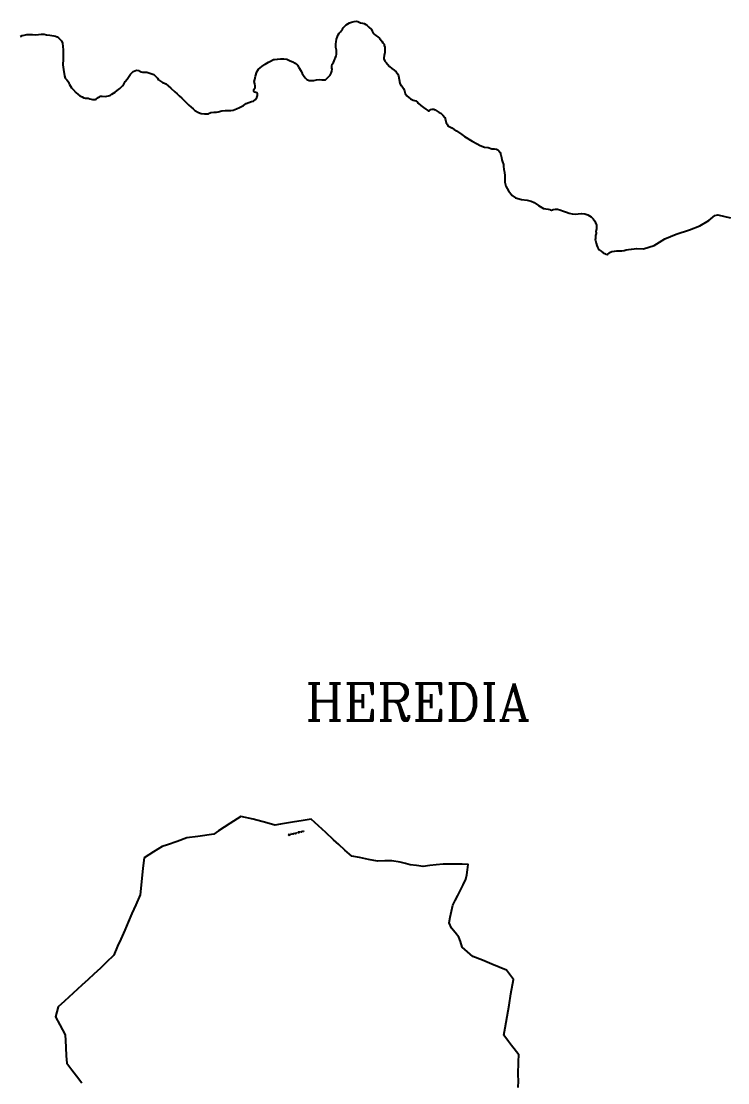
# Model space of a CAD drawing. Extents: x 283583 to 658922, y 889284 to 1241133.
# Drawn here: x 483771 to 512294, y 1150531 to 1193395 of the extents above; entities that cross this region are included whole.
import ezdxf
from ezdxf.enums import TextEntityAlignment as Align

# ---------------------------------------------------------------- set-up
doc = ezdxf.new("R2010")
doc.units = 0
doc.header["$MEASUREMENT"] = 0
for name, color, linetype in [('230 kV', 14, 'Continuous'), ('Circuito', 40, 'Continuous'), ('HEREDIA', 7, 'Continuous'), ('NPROVINCIA', 40, 'Continuous')]:
    doc.layers.add(name, color=color, linetype=linetype)
doc.styles.add('COMPLEX', font='COMPLEX', dxfattribs={"height": 0.2})

msp = doc.modelspace()

# ---------------------------------------------------------------- linework, layer by layer
at = {"layer": '230 kV'}
msp.add_lwpolyline([(503839, 1150343), (503842, 1150607), (503839, 1150853), (503847, 1151393), (503853, 1151653), (503668, 1151895), (503563, 1152036), (503438, 1152202), (503257, 1152449), (503311, 1152746), (503388, 1153206), (503465, 1153660), (503542, 1154118), (503640, 1154698), (503368, 1155081), (502768, 1155323), (502388, 1155477), (502000, 1155634), (501781, 1155822), (501571, 1156004), (501502, 1156230), (501442, 1156410), (501294, 1156595), (501137, 1156779), (501046, 1156994), (501093, 1157219), (501143, 1157459), (501192, 1157697), (501292, 1157896), (501391, 1158092), (501503, 1158312), (501615, 1158530), (501726, 1158750), (501758, 1158931), (501788, 1159128), (501819, 1159349), (501577, 1159352), (501330, 1159354), (501066, 1159353), (500799, 1159355), (500525, 1159327), (500272, 1159298), (499993, 1159264), (499725, 1159303), (499472, 1159334), (499287, 1159385), (499069, 1159438), (498738, 1159499), (498451, 1159488), (498160, 1159477), (497795, 1159550), (497423, 1159625), (497119, 1159687), (496832, 1159921), (496589, 1160147), (496380, 1160344), (496070, 1160633), (495774, 1160910), (495482, 1161180), (495159, 1161127), (494723, 1161050), (494237, 1160967), (494007, 1160927), (493685, 1161023), (493132, 1161178), (492639, 1161287), (492199, 1161003), (491732, 1160700), (491541, 1160576), (490900, 1160482), (490461, 1160416), (490071, 1160278), (489681, 1160142), (489465, 1160074), (489109, 1159850), (488728, 1159610), (488683, 1159198), (488654, 1158916), (488569, 1158126), (488392, 1157718), (488236, 1157360), (488088, 1157020), (487947, 1156695), (487788, 1156330), (487663, 1156043), (487508, 1155686), (487202, 1155382), (486966, 1155159), (486702, 1154911), (486469, 1154698), (486224, 1154475), (485864, 1154148), (485513, 1153830), (485261, 1153600), (485158, 1153195), (485325, 1152877), (485540, 1152473), (485554, 1152235), (485571, 1151951), (485591, 1151619), (485608, 1151326), (485816, 1151052), (485998, 1150814), (486211, 1150525)], dxfattribs=at)
at = {"layer": 'HEREDIA', "color": 241}
msp.add_lwpolyline([(483745, 1192775), (483814, 1192819), (483887, 1192838), (483995, 1192863), (484221, 1192862), (484367, 1192852), (484475, 1192862), (484573, 1192867), (484691, 1192867), (484798, 1192847), (484926, 1192827), (485092, 1192812), (485151, 1192798), (485220, 1192768), (485278, 1192724), (485332, 1192675), (485401, 1192597), (485440, 1192504), (485459, 1192234), (485469, 1192058), (485464, 1191857), (485449, 1191637), (485473, 1191441), (485517, 1191196), (485551, 1191098), (485615, 1191024), (485668, 1190960), (485698, 1190926), (485698, 1190892), (485717, 1190838), (485805, 1190710), (485874, 1190642), (485976, 1190524), (486065, 1190441), (486138, 1190387), (486226, 1190338), (486295, 1190308), (486348, 1190289), (486476, 1190288), (486544, 1190264), (486652, 1190239), (486750, 1190234), (486794, 1190254), (486882, 1190313), (486927, 1190347), (486966, 1190371), (487039, 1190371), (487157, 1190361), (487294, 1190381), (487367, 1190395), (487431, 1190444), (487559, 1190527), (487647, 1190596), (487750, 1190679), (487858, 1190787), (487912, 1190860), (487970, 1190958), (488044, 1191051), (488181, 1191256), (488230, 1191315), (488294, 1191359), (488353, 1191398), (488426, 1191418), (488513, 1191407), (488536, 1191386), (488609, 1191357), (488667, 1191342), (488843, 1191342), (488960, 1191303), (489120, 1191244), (489208, 1191166), (489276, 1191098), (489315, 1191035), (489388, 1190971), (489471, 1190922), (489559, 1190898), (489607, 1190869), (489700, 1190791), (489812, 1190693), (489977, 1190542), (490065, 1190459), (490143, 1190386), (490255, 1190283), (490333, 1190205), (490421, 1190132), (490542, 1190005), (490635, 1189922), (490713, 1189854), (490781, 1189795), (490932, 1189707), (491034, 1189673), (491175, 1189653), (491327, 1189653), (491370, 1189678), (491429, 1189712), (491541, 1189721), (491653, 1189726), (491721, 1189741), (491868, 1189779), (491999, 1189789), (492107, 1189784), (492238, 1189784), (492331, 1189808), (492458, 1189857), (492584, 1189910), (492750, 1189988), (492857, 1190071), (492960, 1190114), (493067, 1190148), (493145, 1190173), (493223, 1190236), (493277, 1190314), (493311, 1190392), (493311, 1190460), (493287, 1190499), (493204, 1190533), (493160, 1190558), (493155, 1190592), (493160, 1190641), (493189, 1190680), (493214, 1190723), (493219, 1190782), (493195, 1190865), (493180, 1190967), (493195, 1191040), (493229, 1191172), (493283, 1191347), (493351, 1191454), (493483, 1191571), (493615, 1191659), (493756, 1191741), (493829, 1191785), (493961, 1191844), (493993, 1191850), (494115, 1191866), (494242, 1191876), (494374, 1191876), (494490, 1191860), (494627, 1191802), (494733, 1191749), (494828, 1191696), (494923, 1191617), (494981, 1191522), (495071, 1191384), (495118, 1191289), (495166, 1191204), (495240, 1191114), (495303, 1191046), (495398, 1191008), (495588, 1191008), (495694, 1191029), (495826, 1191040), (495911, 1191034), (496011, 1191024), (496059, 1191034), (496106, 1191082), (496159, 1191140), (496239, 1191219), (496281, 1191304), (496313, 1191377), (496323, 1191457), (496308, 1191499), (496308, 1191578), (496329, 1191658), (496377, 1191731), (496430, 1191869), (496445, 1191911), (496482, 1191985), (496504, 1192070), (496504, 1192138), (496493, 1192223), (496478, 1192334), (496478, 1192477), (496483, 1192561), (496494, 1192667), (496536, 1192778), (496568, 1192846), (496605, 1192910), (496658, 1192973), (496695, 1193026), (496737, 1193079), (496774, 1193132), (496822, 1193184), (496885, 1193248), (496954, 1193295), (497018, 1193332), (497102, 1193364), (497213, 1193385), (497303, 1193395), (497361, 1193390), (497409, 1193363), (497472, 1193337), (497546, 1193321), (497620, 1193300), (497683, 1193268), (497731, 1193220), (497800, 1193162), (497916, 1193067), (497942, 1192998), (497974, 1192914), (498016, 1192871), (498090, 1192818), (498164, 1192771), (498233, 1192718), (498259, 1192675), (498291, 1192617), (498333, 1192586), (498370, 1192522), (498417, 1192469), (498428, 1192416), (498449, 1192342), (498454, 1192247), (498454, 1192126), (498427, 1192015), (498406, 1191920), (498411, 1191877), (498448, 1191787), (498506, 1191724), (498564, 1191666), (498644, 1191571), (498739, 1191481), (498828, 1191422), (498908, 1191348), (498976, 1191258), (499008, 1191184), (499055, 1190899), (499102, 1190804), (499150, 1190756), (499197, 1190682), (499240, 1190587), (499277, 1190471), (499340, 1190381), (499414, 1190312), (499488, 1190264), (499588, 1190211), (499699, 1190180), (499766, 1190122), (499789, 1190087), (499903, 1189996), (500017, 1189911), (500102, 1189842), (500188, 1189789), (500198, 1189779), (500221, 1189772), (500255, 1189794), (500304, 1189832), (500357, 1189847), (500433, 1189840), (500485, 1189813), (500557, 1189760), (500640, 1189711), (500709, 1189688), (500796, 1189601), (500867, 1189506), (500905, 1189415), (500931, 1189294), (500962, 1189234), (500996, 1189177), (501045, 1189143), (501098, 1189116), (501151, 1189093), (501253, 1189021), (501347, 1188968), (501555, 1188821), (501665, 1188741), (501975, 1188559), (502179, 1188441), (502300, 1188373), (502470, 1188316), (502618, 1188290), (502765, 1188248), (502871, 1188244), (502955, 1188229), (503011, 1188202), (503057, 1188157), (503102, 1188092), (503136, 1187998), (503155, 1187899), (503174, 1187793), (503204, 1187714), (503234, 1187608), (503239, 1187597), (503244, 1187547), (503254, 1187414), (503276, 1187307), (503297, 1187146), (503297, 1186895), (503339, 1186734), (503441, 1186542), (503585, 1186365), (503724, 1186269), (503970, 1186199), (504200, 1186166), (504355, 1186129), (504478, 1186075), (504654, 1185952), (504852, 1185840), (505039, 1185813), (505110, 1185790), (505123, 1185785), (505151, 1185775), (505170, 1185771), (505188, 1185769), (505196, 1185770), (505209, 1185776), (505216, 1185780), (505247, 1185792), (505321, 1185801), (505423, 1185807), (505512, 1185779), (505664, 1185723), (505778, 1185683), (505886, 1185643), (506012, 1185621), (506142, 1185605), (506259, 1185615), (506395, 1185633), (506525, 1185617), (506651, 1185574), (506784, 1185503), (506858, 1185416), (506926, 1185327), (506960, 1185256), (506974, 1185210), (506982, 1185199), (506995, 1185165), (506995, 1185105), (506993, 1185012), (506972, 1184891), (506976, 1184860), (506976, 1184857), (506977, 1184853), (506980, 1184823), (506957, 1184747), (506949, 1184619), (506938, 1184575), (506941, 1184570), (506952, 1184537), (506986, 1184427), (507011, 1184344), (507040, 1184271), (507067, 1184220), (507109, 1184162), (507177, 1184111), (507263, 1184050), (507353, 1183999), (507377, 1183984), (507422, 1183972), (507455, 1183984), (507506, 1184026), (507563, 1184070), (507616, 1184099), (507726, 1184116), (507801, 1184121), (507916, 1184126), (508016, 1184126), (508109, 1184137), (508197, 1184164), (508289, 1184173), (508411, 1184193), (508519, 1184201), (508619, 1184221), (508888, 1184206), (509319, 1184338), (509750, 1184603), (510215, 1184802), (510746, 1184967), (511161, 1185133), (511526, 1185348), (511775, 1185546), (511891, 1185580), (512405, 1185463)], dxfattribs=at)

# ---------------------------------------------------------------- texts
at = {"layer": 'Circuito', "style": 'COMPLEX'}
msp.add_text('Cariblanco-General', height=50, rotation=14.4184, dxfattribs=at).set_placement((494872, 1160596), align=Align.CENTER)
at = {"layer": 'NPROVINCIA', "color": 241, "style": 'COMPLEX'}
msp.add_text('HEREDIA', height=1500, dxfattribs=at).set_placement((499778, 1165157), align=Align.CENTER)

doc.saveas('drawing.dxf')
